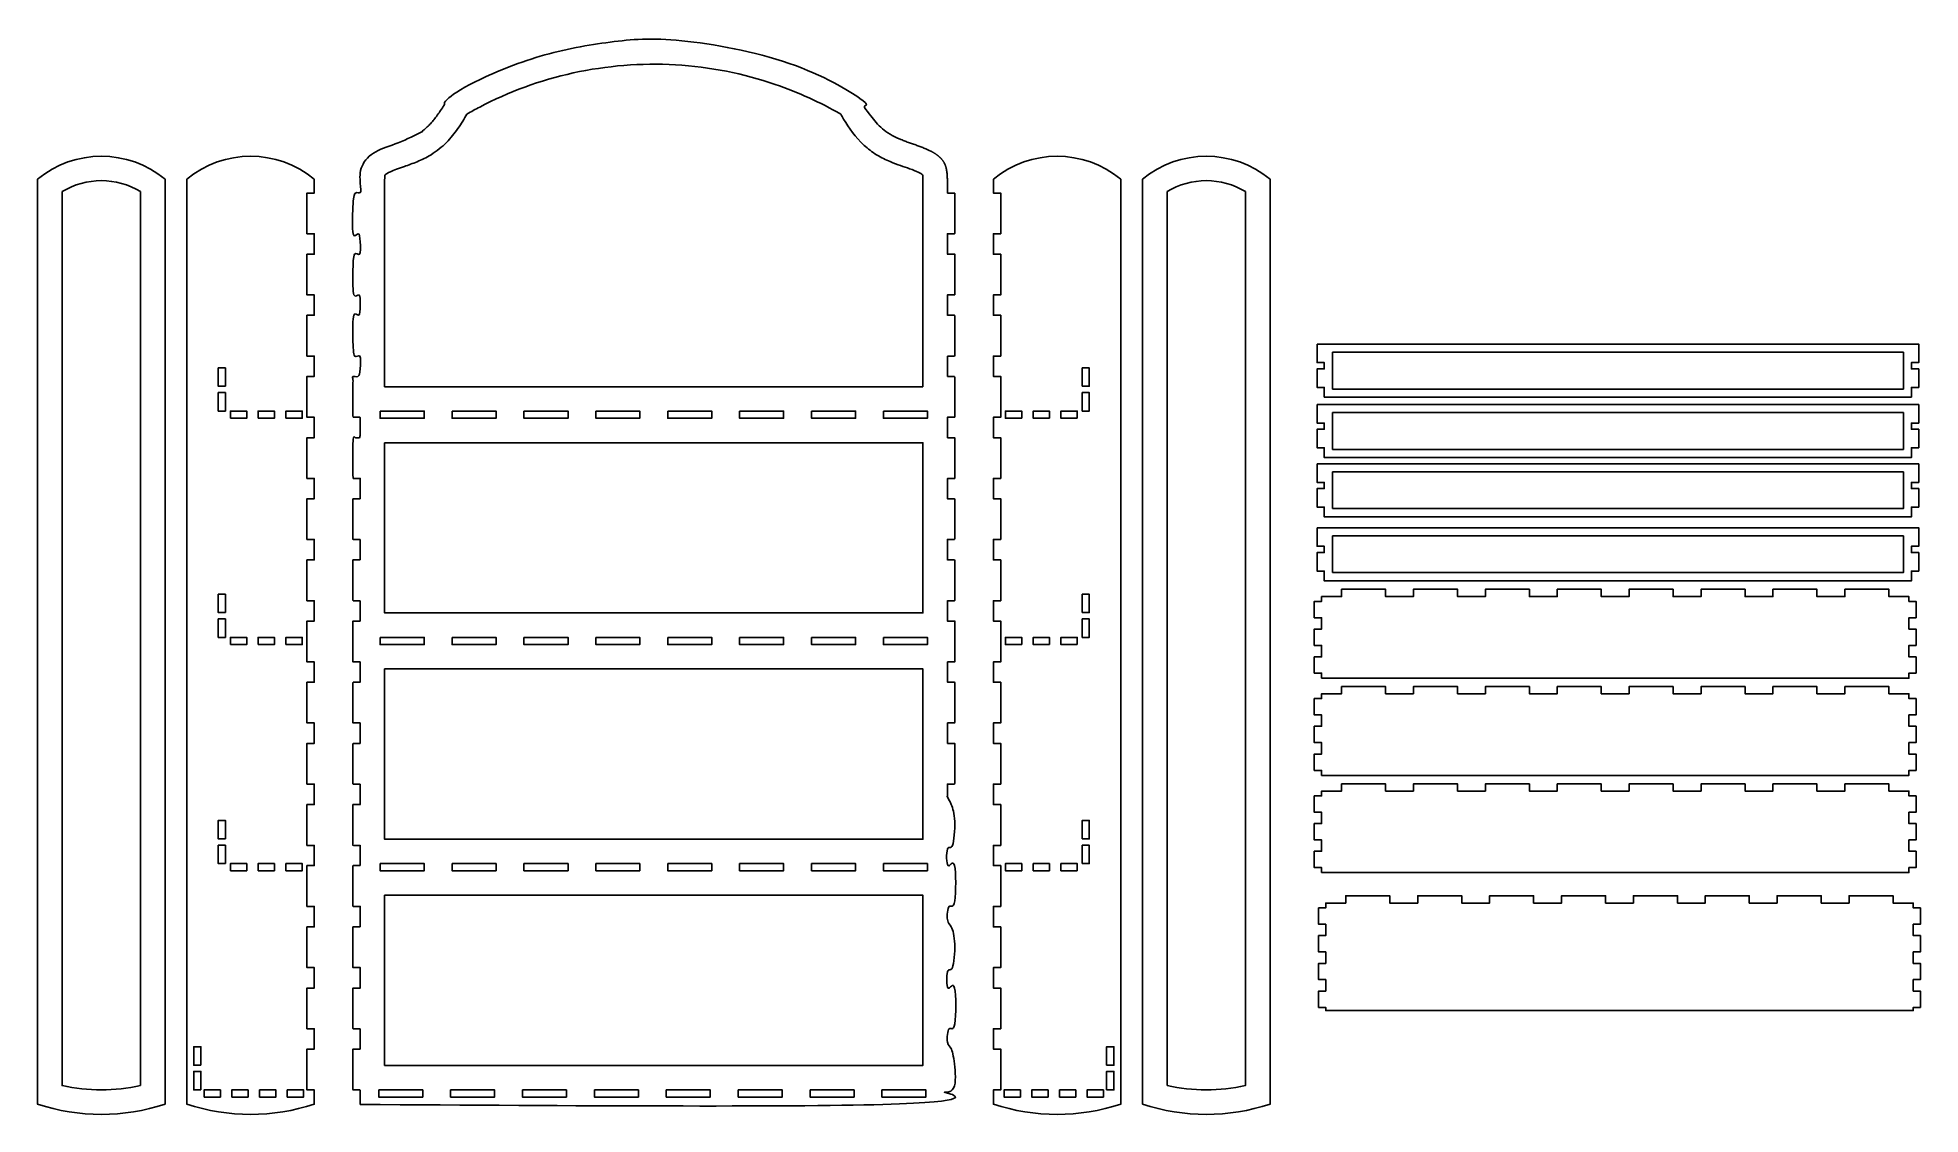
# Model space of a CAD drawing. Header units: millimetres. Extents: x 136 to 1602, y 80 to 918.
import ezdxf

# ---------------------------------------------------------------- set-up
doc = ezdxf.new("R2010")
doc.units = ezdxf.units.MM
doc.header["$MEASUREMENT"] = 0
doc.layers.add('cut', color=3, linetype='Continuous', plot=False)
doc.layers.add('score', color=6, linetype='Continuous', plot=False)

msp = doc.modelspace()

# ---------------------------------------------------------------- linework, layer by layer
at = {"layer": 'cut'}
for points in [[(235.6, 87.6, -0.159139), (136.4, 87.6), (136.4, 808, -0.360161), (235.6, 808), (235.6, 87.6, -0.000216), (235.6, 87.6)], [(996.7, 87.6, 0.159139), (1096, 87.6), (1096, 808, 0.360161), (996.7, 808), (996.7, 87.6, 0.000216), (996.7, 87.6)]]:
    msp.add_lwpolyline(points, format="xyb", dxfattribs=at)
for points in [[(346.1, 336.9), (346.1, 368.6), (351.8, 368.6), (351.8, 384.5), (346.1, 384.5), (346.1, 416.2), (351.8, 416.2), (351.8, 432.1), (346.1, 432.1), (346.1, 463.9), (351.8, 463.9), (351.8, 479.7), (346.1, 479.7), (346.1, 511.5), (351.8, 511.5), (351.8, 527.4), (346.1, 527.4), (346.1, 559.1), (351.8, 559.1), (351.8, 575), (346.1, 575), (346.1, 606.7), (351.8, 606.7), (351.8, 622.6), (346.1, 622.6), (346.1, 654.4), (351.8, 654.4), (351.8, 670.2), (346.1, 670.2), (346.1, 702), (351.8, 702), (351.8, 717.9), (346.1, 717.9), (346.1, 749.6), (351.8, 749.6), (351.8, 765.5), (346.1, 765.5), (346.1, 797.2), (351.8, 797.2), (351.8, 808, 0.360161), (252.6, 808), (252.6, 87.6, 0.159139), (351.8, 87.6), (351.8, 98.7), (346.1, 98.7), (346.1, 130.5), (351.8, 130.5), (351.8, 146.4), (346.1, 146.4), (346.1, 178.1), (351.8, 178.1), (351.8, 194), (346.1, 194), (346.1, 225.7), (351.8, 225.7), (351.8, 241.6), (346.1, 241.6), (346.1, 273.4), (351.8, 273.4), (351.8, 289.2), (346.1, 289.2), (346.1, 321), (351.8, 321), (351.8, 336.9)], [(886.3, 336.9), (886.3, 368.6), (880.6, 368.6), (880.6, 384.5), (886.3, 384.5), (886.3, 416.2), (880.6, 416.2), (880.6, 432.1), (886.3, 432.1), (886.3, 463.9), (880.6, 463.9), (880.6, 479.7), (886.3, 479.7), (886.3, 511.5), (880.6, 511.5), (880.6, 527.4), (886.3, 527.4), (886.3, 559.1), (880.6, 559.1), (880.6, 575), (886.3, 575), (886.3, 606.7), (880.6, 606.7), (880.6, 622.6), (886.3, 622.6), (886.3, 654.4), (880.6, 654.4), (880.6, 670.2), (886.3, 670.2), (886.3, 702), (880.6, 702), (880.6, 717.9), (886.3, 717.9), (886.3, 749.6), (880.6, 749.6), (880.6, 765.5), (886.3, 765.5), (886.3, 797.2), (880.6, 797.2), (880.6, 808, -0.360161), (979.8, 808), (979.8, 87.6, -0.159139), (880.6, 87.6), (880.6, 98.7), (886.3, 98.7), (886.3, 130.5), (880.6, 130.5), (880.6, 146.4), (886.3, 146.4), (886.3, 178.1), (880.6, 178.1), (880.6, 194), (886.3, 194), (886.3, 225.7), (880.6, 225.7), (880.6, 241.6), (886.3, 241.6), (886.3, 273.4), (880.6, 273.4), (880.6, 289.2), (886.3, 289.2), (886.3, 321), (880.6, 321), (880.6, 336.9)]]:
    msp.add_lwpolyline(points, format="xyb", close=True, dxfattribs=at)
for points in [[(1132.7, 679.6), (1132.7, 665.2), (1138.3, 665.2), (1138.3, 660.3), (1132.7, 660.3), (1132.7, 645.9), (1138.3, 645.9), (1138.3, 638.3), (1595.5, 638.3), (1595.5, 645.9), (1601.1, 645.9), (1601.1, 660.3), (1595.5, 660.3), (1595.5, 665.2), (1601.1, 665.2), (1601.1, 679.6), (1595.5, 679.6), (1138.3, 679.6)], [(282.6, 646.7), (282.6, 661), (277, 661), (277, 646.7)], [(949.8, 646.7), (949.8, 661), (955.3, 661), (955.3, 646.7)], [(282.6, 627.4), (282.6, 641.8), (277, 641.8), (277, 627.4)], [(949.8, 627.4), (949.8, 641.8), (955.3, 641.8), (955.3, 627.4)], [(1132.7, 632.5), (1132.7, 618.1), (1138.3, 618.1), (1138.3, 613.2), (1132.7, 613.2), (1132.7, 598.8), (1138.3, 598.8), (1138.3, 591.2), (1595.5, 591.2), (1595.5, 598.8), (1601.1, 598.8), (1601.1, 613.2), (1595.5, 613.2), (1595.5, 618.1), (1601.1, 618.1), (1601.1, 632.5), (1595.5, 632.5), (1138.3, 632.5)], [(286.5, 621.8), (299.2, 621.8), (299.2, 627.4), (286.5, 627.4)], [(308.1, 621.8), (320.8, 621.8), (320.8, 627.4), (308.1, 627.4)], [(329.7, 621.8), (342.4, 621.8), (342.4, 627.4), (329.7, 627.4)], [(403.1, 627.4), (437.4, 627.4), (437.4, 621.8), (403.1, 621.8)], [(459.1, 627.4), (493.4, 627.4), (493.4, 621.8), (459.1, 621.8)], [(515.1, 627.4), (549.4, 627.4), (549.4, 621.8), (515.1, 621.8)], [(571.1, 627.4), (605.3, 627.4), (605.3, 621.8), (571.1, 621.8)], [(627, 627.4), (661.3, 627.4), (661.3, 621.8), (627, 621.8)], [(683, 627.4), (717.3, 627.4), (717.3, 621.8), (683, 621.8)], [(739, 627.4), (773.3, 627.4), (773.3, 621.8), (739, 621.8)], [(795, 627.4), (829.3, 627.4), (829.3, 621.8), (795, 621.8)], [(902.7, 621.8), (890, 621.8), (890, 627.4), (902.7, 627.4)], [(924.3, 621.8), (911.6, 621.8), (911.6, 627.4), (924.3, 627.4)], [(945.9, 621.8), (933.2, 621.8), (933.2, 627.4), (945.9, 627.4)], [(1132.7, 586.3), (1132.7, 571.9), (1138.3, 571.9), (1138.3, 567), (1132.7, 567), (1132.7, 552.7), (1138.3, 552.7), (1138.3, 545), (1595.5, 545), (1595.5, 552.7), (1601.1, 552.7), (1601.1, 567), (1595.5, 567), (1595.5, 571.9), (1601.1, 571.9), (1601.1, 586.3), (1595.5, 586.3), (1138.3, 586.3)], [(1132.7, 536.5), (1132.7, 522.1), (1138.3, 522.1), (1138.3, 517.2), (1132.7, 517.2), (1132.7, 502.8), (1138.3, 502.8), (1138.3, 495.2), (1595.5, 495.2), (1595.5, 502.8), (1601.1, 502.8), (1601.1, 517.2), (1595.5, 517.2), (1595.5, 522.1), (1601.1, 522.1), (1601.1, 536.5), (1595.5, 536.5), (1138.3, 536.5)], [(282.6, 470.5), (282.6, 484.8), (277, 484.8), (277, 470.5)], [(949.8, 470.5), (949.8, 484.8), (955.3, 484.8), (955.3, 470.5)], [(1136.1, 419.4), (1136.1, 423.3), (1130.5, 423.3), (1130.5, 436), (1136.1, 436), (1136.1, 444.9), (1130.5, 444.9), (1130.5, 457.6), (1136.1, 457.6), (1136.1, 466.5), (1130.5, 466.5), (1130.5, 479.2), (1136.1, 479.2), (1136.1, 482.9), (1151.7, 482.9), (1151.7, 488.6), (1186, 488.6), (1186, 482.9), (1207.7, 482.9), (1207.7, 488.6), (1242, 488.6), (1242, 482.9), (1263.7, 482.9), (1263.7, 488.6), (1298, 488.6), (1298, 482.9), (1319.6, 482.9), (1319.6, 488.6), (1353.9, 488.6), (1353.9, 482.9), (1375.6, 482.9), (1375.6, 488.6), (1409.9, 488.6), (1409.9, 482.9), (1431.6, 482.9), (1431.6, 488.6), (1465.9, 488.6), (1465.9, 482.9), (1487.6, 482.9), (1487.6, 488.6), (1521.9, 488.6), (1521.9, 482.9), (1543.6, 482.9), (1543.6, 488.6), (1577.9, 488.6), (1577.9, 482.9), (1593.5, 482.9), (1593.5, 479.2), (1599.1, 479.2), (1599.1, 466.5), (1593.5, 466.5), (1593.5, 457.6), (1599.1, 457.6), (1599.1, 444.9), (1593.5, 444.9), (1593.5, 436), (1599.1, 436), (1599.1, 423.3), (1593.5, 423.3), (1593.5, 419.4)], [(282.6, 451.2), (282.6, 465.5), (277, 465.5), (277, 451.2)], [(949.8, 451.2), (949.8, 465.5), (955.3, 465.5), (955.3, 451.2)], [(286.5, 445.6), (299.2, 445.6), (299.2, 451.2), (286.5, 451.2)], [(308.1, 445.6), (320.8, 445.6), (320.8, 451.2), (308.1, 451.2)], [(329.7, 445.6), (342.4, 445.6), (342.4, 451.2), (329.7, 451.2)], [(403.1, 451.2), (437.4, 451.2), (437.4, 445.6), (403.1, 445.6)], [(459.1, 451.2), (493.4, 451.2), (493.4, 445.6), (459.1, 445.6)], [(515.1, 451.2), (549.4, 451.2), (549.4, 445.6), (515.1, 445.6)], [(571.1, 451.2), (605.3, 451.2), (605.3, 445.6), (571.1, 445.6)], [(627, 451.2), (661.3, 451.2), (661.3, 445.6), (627, 445.6)], [(683, 451.2), (717.3, 451.2), (717.3, 445.6), (683, 445.6)], [(739, 451.2), (773.3, 451.2), (773.3, 445.6), (739, 445.6)], [(795, 451.2), (829.3, 451.2), (829.3, 445.6), (795, 445.6)], [(902.7, 445.6), (890, 445.6), (890, 451.2), (902.7, 451.2)], [(924.3, 445.6), (911.6, 445.6), (911.6, 451.2), (924.3, 451.2)], [(945.9, 445.6), (933.2, 445.6), (933.2, 451.2), (945.9, 451.2)], [(1136.1, 343.7), (1136.1, 347.6), (1130.5, 347.6), (1130.5, 360.3), (1136.1, 360.3), (1136.1, 369.2), (1130.5, 369.2), (1130.5, 381.9), (1136.1, 381.9), (1136.1, 390.8), (1130.5, 390.8), (1130.5, 403.5), (1136.1, 403.5), (1136.1, 407.2), (1151.7, 407.2), (1151.7, 412.9), (1186, 412.9), (1186, 407.2), (1207.7, 407.2), (1207.7, 412.9), (1242, 412.9), (1242, 407.2), (1263.7, 407.2), (1263.7, 412.9), (1298, 412.9), (1298, 407.2), (1319.6, 407.2), (1319.6, 412.9), (1353.9, 412.9), (1353.9, 407.2), (1375.6, 407.2), (1375.6, 412.9), (1409.9, 412.9), (1409.9, 407.2), (1431.6, 407.2), (1431.6, 412.9), (1465.9, 412.9), (1465.9, 407.2), (1487.6, 407.2), (1487.6, 412.9), (1521.9, 412.9), (1521.9, 407.2), (1543.6, 407.2), (1543.6, 412.9), (1577.9, 412.9), (1577.9, 407.2), (1593.5, 407.2), (1593.5, 403.5), (1599.1, 403.5), (1599.1, 390.8), (1593.5, 390.8), (1593.5, 381.9), (1599.1, 381.9), (1599.1, 369.2), (1593.5, 369.2), (1593.5, 360.3), (1599.1, 360.3), (1599.1, 347.6), (1593.5, 347.6), (1593.5, 343.7)], [(1136.1, 268), (1136.1, 271.9), (1130.5, 271.9), (1130.5, 284.6), (1136.1, 284.6), (1136.1, 293.4), (1130.5, 293.4), (1130.5, 306.1), (1136.1, 306.1), (1136.1, 315), (1130.5, 315), (1130.5, 327.7), (1136.1, 327.7), (1136.1, 331.5), (1151.7, 331.5), (1151.7, 337.1), (1186, 337.1), (1186, 331.5), (1207.7, 331.5), (1207.7, 337.1), (1242, 337.1), (1242, 331.5), (1263.7, 331.5), (1263.7, 337.1), (1298, 337.1), (1298, 331.5), (1319.6, 331.5), (1319.6, 337.1), (1353.9, 337.1), (1353.9, 331.5), (1375.6, 331.5), (1375.6, 337.1), (1409.9, 337.1), (1409.9, 331.5), (1431.6, 331.5), (1431.6, 337.1), (1465.9, 337.1), (1465.9, 331.5), (1487.6, 331.5), (1487.6, 337.1), (1521.9, 337.1), (1521.9, 331.5), (1543.6, 331.5), (1543.6, 337.1), (1577.9, 337.1), (1577.9, 331.5), (1593.5, 331.5), (1593.5, 327.7), (1599.1, 327.7), (1599.1, 315), (1593.5, 315), (1593.5, 306.1), (1599.1, 306.1), (1599.1, 293.4), (1593.5, 293.4), (1593.5, 284.6), (1599.1, 284.6), (1599.1, 271.9), (1593.5, 271.9), (1593.5, 268)], [(282.6, 294.2), (282.6, 308.6), (277, 308.6), (277, 294.2)], [(949.8, 294.2), (949.8, 308.6), (955.3, 308.6), (955.3, 294.2)], [(282.6, 275), (282.6, 289.3), (277, 289.3), (277, 275)], [(949.8, 275), (949.8, 289.3), (955.3, 289.3), (955.3, 275)], [(286.5, 269.4), (299.2, 269.4), (299.2, 275), (286.5, 275)], [(308.1, 269.4), (320.8, 269.4), (320.8, 275), (308.1, 275)], [(329.7, 269.4), (342.4, 269.4), (342.4, 275), (329.7, 275)], [(403.1, 275), (437.4, 275), (437.4, 269.4), (403.1, 269.4)], [(459.1, 275), (493.4, 275), (493.4, 269.4), (459.1, 269.4)], [(515.1, 275), (549.4, 275), (549.4, 269.4), (515.1, 269.4)], [(571.1, 275), (605.3, 275), (605.3, 269.4), (571.1, 269.4)], [(627, 275), (661.3, 275), (661.3, 269.4), (627, 269.4)], [(683, 275), (717.3, 275), (717.3, 269.4), (683, 269.4)], [(739, 275), (773.3, 275), (773.3, 269.4), (739, 269.4)], [(795, 275), (829.3, 275), (829.3, 269.4), (795, 269.4)], [(902.7, 269.4), (890, 269.4), (890, 275), (902.7, 275)], [(924.3, 269.4), (911.6, 269.4), (911.6, 275), (924.3, 275)], [(945.9, 269.4), (933.2, 269.4), (933.2, 275), (945.9, 275)], [(1602.4, 218.9), (1602.4, 206.2), (1596.8, 206.2), (1596.8, 197.3), (1602.4, 197.3), (1602.4, 184.6), (1596.8, 184.6), (1596.8, 175.7), (1602.4, 175.7), (1602.4, 163), (1596.8, 163), (1596.8, 160.5), (1139.4, 160.5), (1139.4, 163), (1133.8, 163), (1133.8, 175.7), (1139.4, 175.7), (1139.4, 184.6), (1133.8, 184.6), (1133.8, 197.3), (1139.4, 197.3), (1139.4, 206.2), (1133.8, 206.2), (1133.8, 218.9), (1139.4, 218.9), (1139.4, 227.8), (1133.8, 227.8), (1133.8, 240.5), (1139.4, 240.5), (1139.4, 244.2), (1155, 244.2), (1155, 249.9), (1189.3, 249.9), (1189.3, 244.2), (1211, 244.2), (1211, 249.9), (1245.3, 249.9), (1245.3, 244.2), (1267, 244.2), (1267, 249.9), (1301.3, 249.9), (1301.3, 244.2), (1323, 244.2), (1323, 249.9), (1357.3, 249.9), (1357.3, 244.2), (1379, 244.2), (1379, 249.9), (1413.3, 249.9), (1413.3, 244.2), (1434.9, 244.2), (1434.9, 249.9), (1469.2, 249.9), (1469.2, 244.2), (1490.9, 244.2), (1490.9, 249.9), (1525.2, 249.9), (1525.2, 244.2), (1546.9, 244.2), (1546.9, 249.9), (1581.2, 249.9), (1581.2, 244.2), (1596.8, 244.2), (1596.8, 240.5), (1602.4, 240.5), (1602.4, 227.8), (1596.8, 227.8), (1596.8, 218.9)], [(263.6, 118), (263.6, 132.4), (258, 132.4), (258, 118)], [(968.8, 118), (968.8, 132.4), (974.4, 132.4), (974.4, 118)], [(263.6, 98.7), (263.6, 113.1), (258, 113.1), (258, 98.7)], [(968.8, 98.7), (968.8, 113.1), (974.4, 113.1), (974.4, 98.7)], [(266, 93.2), (278.7, 93.2), (278.7, 98.7), (266, 98.7)], [(287.6, 93.2), (300.3, 93.2), (300.3, 98.7), (287.6, 98.7)], [(309.2, 93.2), (321.9, 93.2), (321.9, 98.7), (309.2, 98.7)], [(330.8, 93.2), (343.5, 93.2), (343.5, 98.7), (330.8, 98.7)], [(402, 98.7), (436.3, 98.7), (436.3, 93.2), (402, 93.2)], [(457.9, 98.7), (492.2, 98.7), (492.2, 93.2), (457.9, 93.2)], [(513.9, 98.7), (548.2, 98.7), (548.2, 93.2), (513.9, 93.2)], [(569.9, 98.7), (604.2, 98.7), (604.2, 93.2), (569.9, 93.2)], [(625.9, 98.7), (660.2, 98.7), (660.2, 93.2), (625.9, 93.2)], [(681.9, 98.7), (716.2, 98.7), (716.2, 93.2), (681.9, 93.2)], [(737.9, 98.7), (772.2, 98.7), (772.2, 93.2), (737.9, 93.2)], [(793.8, 98.7), (828.1, 98.7), (828.1, 93.2), (793.8, 93.2)], [(901.6, 93.2), (888.9, 93.2), (888.9, 98.7), (901.6, 98.7)], [(923.2, 93.2), (910.5, 93.2), (910.5, 98.7), (923.2, 98.7)], [(944.8, 93.2), (932.1, 93.2), (932.1, 98.7), (944.8, 98.7)], [(966.3, 93.2), (953.6, 93.2), (953.6, 98.7), (966.3, 98.7)]]:
    msp.add_lwpolyline(points, close=True, dxfattribs=at)
msp.add_rational_spline([(387.6, 87.4), (540, 87.4), (692.4, 87.4), (844.8, 87.4), (844.8, 91.2), (844.8, 95), (844.8, 98.7), (846.7, 98.7), (848.6, 98.7), (850.5, 98.7), (850.5, 109.3), (850.5, 119.9), (850.5, 130.5), (848.6, 130.5), (846.7, 130.5), (844.8, 130.5), (844.8, 135.8), (844.8, 141.1), (844.8, 146.4), (846.7, 146.4), (848.6, 146.4), (850.5, 146.4), (850.5, 157), (850.5, 167.5), (850.5, 178.1), (848.6, 178.1), (846.7, 178.1), (844.8, 178.1), (844.8, 183.4), (844.8, 188.7), (844.8, 194), (846.7, 194), (848.6, 194), (850.5, 194), (850.5, 204.6), (850.5, 215.2), (850.5, 225.7), (848.6, 225.7), (846.7, 225.7), (844.8, 225.7), (844.8, 231), (844.8, 236.3), (844.8, 241.6), (846.7, 241.6), (848.6, 241.6), (850.5, 241.6), (850.5, 252.2), (850.5, 262.8), (850.5, 273.4), (848.6, 273.4), (846.7, 273.4), (844.8, 273.4), (844.8, 278.7), (844.8, 284), (844.8, 289.2), (846.7, 289.2), (848.6, 289.2), (850.5, 289.2), (850.5, 299.8), (850.5, 310.4), (850.5, 321), (848.6, 321), (846.7, 321), (844.8, 321), (844.8, 326.3), (844.8, 331.6), (844.8, 336.9), (846.7, 336.9), (848.6, 336.9), (850.5, 336.9), (850.5, 347.5), (850.5, 358), (850.5, 368.6), (848.6, 368.6), (846.7, 368.6), (844.8, 368.6), (844.8, 373.9), (844.8, 379.2), (844.8, 384.5), (846.7, 384.5), (848.6, 384.5), (850.5, 384.5), (850.5, 395.1), (850.5, 405.7), (850.5, 416.2), (848.6, 416.2), (846.7, 416.2), (844.8, 416.2), (844.8, 421.5), (844.8, 426.8), (844.8, 432.1), (846.7, 432.1), (848.6, 432.1), (850.5, 432.1), (850.5, 442.7), (850.5, 453.3), (850.5, 463.9), (848.6, 463.9), (846.7, 463.9), (844.8, 463.9), (844.8, 469.2), (844.8, 474.5), (844.8, 479.7), (846.7, 479.7), (848.6, 479.7), (850.5, 479.7), (850.5, 490.3), (850.5, 500.9), (850.5, 511.5), (848.6, 511.5), (846.7, 511.5), (844.8, 511.5), (844.8, 516.8), (844.8, 522.1), (844.8, 527.4), (846.7, 527.4), (848.6, 527.4), (850.5, 527.4), (850.5, 538), (850.5, 548.5), (850.5, 559.1), (848.6, 559.1), (846.7, 559.1), (844.8, 559.1), (844.8, 564.4), (844.8, 569.7), (844.8, 575), (846.7, 575), (848.6, 575), (850.5, 575), (850.5, 585.6), (850.5, 596.2), (850.5, 606.7), (848.6, 606.7), (846.7, 606.7), (844.8, 606.7), (844.8, 612), (844.8, 617.3), (844.8, 622.6), (846.7, 622.6), (848.6, 622.6), (850.5, 622.6), (850.5, 633.2), (850.5, 643.8), (850.5, 654.4), (848.6, 654.4), (846.7, 654.4), (844.8, 654.4), (844.8, 659.7), (844.8, 665), (844.8, 670.2), (846.7, 670.2), (848.6, 670.2), (850.5, 670.2), (850.5, 680.8), (850.5, 691.4), (850.5, 702), (848.6, 702), (846.7, 702), (844.8, 702), (844.8, 707.3), (844.8, 712.6), (844.8, 717.9), (846.7, 717.9), (848.6, 717.9), (850.5, 717.9), (850.5, 728.5), (850.5, 739), (850.5, 749.6), (848.6, 749.6), (846.7, 749.6), (844.8, 749.6), (844.8, 754.9), (844.8, 760.2), (844.8, 765.5), (846.7, 765.5), (848.6, 765.5), (850.5, 765.5), (850.5, 776.1), (850.5, 786.7), (850.5, 797.2), (848.6, 797.2), (846.7, 797.2), (844.8, 797.2), (844.8, 800.8), (844.8, 804.4), (844.8, 808), (844.6, 811.5), (843.6, 832.3), (797.1, 835), (782.2, 861.2), (775.7, 872.6), (674.9, 932.8), (557.5, 932.8), (456.7, 872.6), (450.2, 861.2), (435.3, 835), (388.8, 832.3), (387.8, 811.5), (387.6, 808), (387.6, 804.4), (387.6, 800.8), (387.6, 797.2), (385.7, 797.2), (383.8, 797.2), (381.9, 797.2), (381.9, 786.7), (381.9, 776.1), (381.9, 765.5), (383.8, 765.5), (385.7, 765.5), (387.6, 765.5), (387.6, 760.2), (387.6, 754.9), (387.6, 749.6), (385.7, 749.6), (383.8, 749.6), (381.9, 749.6), (381.9, 739), (381.9, 728.5), (381.9, 717.9), (383.8, 717.9), (385.7, 717.9), (387.6, 717.9), (387.6, 712.6), (387.6, 707.3), (387.6, 702), (385.7, 702), (383.8, 702), (381.9, 702), (381.9, 691.4), (381.9, 680.8), (381.9, 670.2), (383.8, 670.2), (385.7, 670.2), (387.6, 670.2), (387.6, 665), (387.6, 659.7), (387.6, 654.4), (385.7, 654.4), (383.8, 654.4), (381.9, 654.4), (381.9, 643.8), (381.9, 633.2), (381.9, 622.6), (383.8, 622.6), (385.7, 622.6), (387.6, 622.6), (387.6, 617.3), (387.6, 612), (387.6, 606.7), (385.7, 606.7), (383.8, 606.7), (381.9, 606.7), (381.9, 596.2), (381.9, 585.6), (381.9, 575), (383.8, 575), (385.7, 575), (387.6, 575), (387.6, 569.7), (387.6, 564.4), (387.6, 559.1), (385.7, 559.1), (383.8, 559.1), (381.9, 559.1), (381.9, 548.5), (381.9, 538), (381.9, 527.4), (383.8, 527.4), (385.7, 527.4), (387.6, 527.4), (387.6, 522.1), (387.6, 516.8), (387.6, 511.5), (385.7, 511.5), (383.8, 511.5), (381.9, 511.5), (381.9, 500.9), (381.9, 490.3), (381.9, 479.7), (383.8, 479.7), (385.7, 479.7), (387.6, 479.7), (387.6, 474.5), (387.6, 469.2), (387.6, 463.9), (385.7, 463.9), (383.8, 463.9), (381.9, 463.9), (381.9, 453.3), (381.9, 442.7), (381.9, 432.1), (383.8, 432.1), (385.7, 432.1), (387.6, 432.1), (387.6, 426.8), (387.6, 421.5), (387.6, 416.2), (385.7, 416.2), (383.8, 416.2), (381.9, 416.2), (381.9, 405.7), (381.9, 395.1), (381.9, 384.5), (383.8, 384.5), (385.7, 384.5), (387.6, 384.5), (387.6, 379.2), (387.6, 373.9), (387.6, 368.6), (385.7, 368.6), (383.8, 368.6), (381.9, 368.6), (381.9, 358), (381.9, 347.5), (381.9, 336.9), (383.8, 336.9), (385.7, 336.9), (387.6, 336.9), (387.6, 331.6), (387.6, 326.3), (387.6, 321), (385.7, 321), (383.8, 321), (381.9, 321), (381.9, 310.4), (381.9, 299.8), (381.9, 289.2), (383.8, 289.2), (385.7, 289.2), (387.6, 289.2), (387.6, 284), (387.6, 278.7), (387.6, 273.4), (385.7, 273.4), (383.8, 273.4), (381.9, 273.4), (381.9, 262.8), (381.9, 252.2), (381.9, 241.6), (383.8, 241.6), (385.7, 241.6), (387.6, 241.6), (387.6, 236.3), (387.6, 231), (387.6, 225.7), (385.7, 225.7), (383.8, 225.7), (381.9, 225.7), (381.9, 215.2), (381.9, 204.6), (381.9, 194), (383.8, 194), (385.7, 194), (387.6, 194), (387.6, 188.7), (387.6, 183.4), (387.6, 178.1), (385.7, 178.1), (383.8, 178.1), (381.9, 178.1), (381.9, 167.5), (381.9, 157), (381.9, 146.4), (383.8, 146.4), (385.7, 146.4), (387.6, 146.4), (387.6, 141.1), (387.6, 135.8), (387.6, 130.5), (385.7, 130.5), (383.8, 130.5), (381.9, 130.5), (381.9, 119.9), (381.9, 109.3), (381.9, 98.7), (383.8, 98.7), (385.7, 98.7), (387.6, 98.7), (387.6, 95), (387.6, 91.2), (387.6, 87.4)], [1, 1, 1, 1, 1, 1, 1, 1, 1, 1, 1, 1, 1, 1, 1, 1, 1, 1, 1, 1, 1, 1, 1, 1, 1, 1, 1, 1, 1, 1, 1, 1, 1, 1, 1, 1, 1, 1, 1, 1, 1, 1, 1, 1, 1, 1, 1, 1, 1, 1, 1, 1, 1, 1, 1, 1, 1, 1, 1, 1, 1, 1, 1, 1, 1, 1, 1, 1, 1, 1, 1, 1, 1, 1, 1, 1, 1, 1, 1, 1, 1, 1, 1, 1, 1, 1, 1, 1, 1, 1, 1, 1, 1, 1, 1, 1, 1, 1, 1, 1, 1, 1, 1, 1, 1, 1, 1, 1, 1, 1, 1, 1, 1, 1, 1, 1, 1, 1, 1, 1, 1, 1, 1, 1, 1, 1, 1, 1, 1, 1, 1, 1, 1, 1, 1, 1, 1, 1, 1, 1, 1, 1, 1, 1, 1, 1, 1, 1, 1, 1, 1, 1, 1, 1, 1, 1, 1, 1, 1, 1, 1, 1, 1, 1, 1, 1, 1, 1, 1, 1, 1, 1, 1, 1, 1, 1, 1, 1, 1, 1, 1, 1, 1, 1, 1, 1, 1, 1, 1, 1, 1, 1, 0.905571341583, 0.905571341583, 1, 1, 1, 1, 1, 1, 1, 1, 1, 1, 1, 1, 1, 1, 1, 1, 1, 1, 1, 1, 1, 1, 1, 1, 1, 1, 1, 1, 1, 1, 1, 1, 1, 1, 1, 1, 1, 1, 1, 1, 1, 1, 1, 1, 1, 1, 1, 1, 1, 1, 1, 1, 1, 1, 1, 1, 1, 1, 1, 1, 1, 1, 1, 1, 1, 1, 1, 1, 1, 1, 1, 1, 1, 1, 1, 1, 1, 1, 1, 1, 1, 1, 1, 1, 1, 1, 1, 1, 1, 1, 1, 1, 1, 1, 1, 1, 1, 1, 1, 1, 1, 1, 1, 1, 1, 1, 1, 1, 1, 1, 1, 1, 1, 1, 1, 1, 1, 1, 1, 1, 1, 1, 1, 1, 1, 1, 1, 1, 1, 1, 1, 1, 1, 1, 1, 1, 1, 1, 1, 1, 1, 1, 1, 1, 1, 1, 1, 1, 1, 1, 1, 1, 1, 1, 1, 1, 1, 1, 1, 1, 1, 1, 1, 1, 1, 1, 1, 1, 1, 1, 1, 1, 1, 1, 1, 1, 1, 1, 1, 1, 1, 1, 1, 1, 1, 1, 1, 1, 1], degree=3, knots=[0, 0, 0, 0, 1, 1, 1, 2, 2, 2, 3, 3, 3, 4, 4, 4, 5, 5, 5, 6, 6, 6, 7, 7, 7, 8, 8, 8, 9, 9, 9, 10, 10, 10, 11, 11, 11, 12, 12, 12, 13, 13, 13, 14, 14, 14, 15, 15, 15, 16, 16, 16, 17, 17, 17, 18, 18, 18, 19, 19, 19, 20, 20, 20, 21, 21, 21, 22, 22, 22, 23, 23, 23, 24, 24, 24, 25, 25, 25, 26, 26, 26, 27, 27, 27, 28, 28, 28, 29, 29, 29, 30, 30, 30, 31, 31, 31, 32, 32, 32, 33, 33, 33, 34, 34, 34, 35, 35, 35, 36, 36, 36, 37, 37, 37, 38, 38, 38, 39, 39, 39, 40, 40, 40, 41, 41, 41, 42, 42, 42, 43, 43, 43, 44, 44, 44, 45, 45, 45, 46, 46, 46, 47, 47, 47, 48, 48, 48, 49, 49, 49, 50, 50, 50, 51, 51, 51, 52, 52, 52, 53, 53, 53, 54, 54, 54, 55, 55, 55, 56, 56, 56, 57, 57, 57, 58, 58, 58, 59, 59, 59, 60, 60, 60, 61, 61, 61, 62, 62, 62, 62.386648, 64.360079, 65.874924, 65.874924, 65.874924, 66.952399, 66.952399, 66.952399, 68.467244, 70.440675, 70.827323, 70.827323, 70.827323, 71.827323, 71.827323, 71.827323, 72.827323, 72.827323, 72.827323, 73.827323, 73.827323, 73.827323, 74.827323, 74.827323, 74.827323, 75.827323, 75.827323, 75.827323, 76.827323, 76.827323, 76.827323, 77.827323, 77.827323, 77.827323, 78.827323, 78.827323, 78.827323, 79.827323, 79.827323, 79.827323, 80.827323, 80.827323, 80.827323, 81.827323, 81.827323, 81.827323, 82.827323, 82.827323, 82.827323, 83.827323, 83.827323, 83.827323, 84.827323, 84.827323, 84.827323, 85.827323, 85.827323, 85.827323, 86.827323, 86.827323, 86.827323, 87.827323, 87.827323, 87.827323, 88.827323, 88.827323, 88.827323, 89.827323, 89.827323, 89.827323, 90.827323, 90.827323, 90.827323, 91.827323, 91.827323, 91.827323, 92.827323, 92.827323, 92.827323, 93.827323, 93.827323, 93.827323, 94.827323, 94.827323, 94.827323, 95.827323, 95.827323, 95.827323, 96.827323, 96.827323, 96.827323, 97.827323, 97.827323, 97.827323, 98.827323, 98.827323, 98.827323, 99.827323, 99.827323, 99.827323, 100.827323, 100.827323, 100.827323, 101.827323, 101.827323, 101.827323, 102.827323, 102.827323, 102.827323, 103.827323, 103.827323, 103.827323, 104.827323, 104.827323, 104.827323, 105.827323, 105.827323, 105.827323, 106.827323, 106.827323, 106.827323, 107.827323, 107.827323, 107.827323, 108.827323, 108.827323, 108.827323, 109.827323, 109.827323, 109.827323, 110.827323, 110.827323, 110.827323, 111.827323, 111.827323, 111.827323, 112.827323, 112.827323, 112.827323, 113.827323, 113.827323, 113.827323, 114.827323, 114.827323, 114.827323, 115.827323, 115.827323, 115.827323, 116.827323, 116.827323, 116.827323, 117.827323, 117.827323, 117.827323, 118.827323, 118.827323, 118.827323, 119.827323, 119.827323, 119.827323, 120.827323, 120.827323, 120.827323, 121.827323, 121.827323, 121.827323, 122.827323, 122.827323, 122.827323, 123.827323, 123.827323, 123.827323, 124.827323, 124.827323, 124.827323, 125.827323, 125.827323, 125.827323, 126.827323, 126.827323, 126.827323, 127.827323, 127.827323, 127.827323, 128.827323, 128.827323, 128.827323, 129.827323, 129.827323, 129.827323, 130.827323, 130.827323, 130.827323, 131.827323, 131.827323, 131.827323, 131.827323], dxfattribs=at)
at = {"layer": 'score'}
msp.add_line((406.6, 646.4), (825.7, 646.4), dxfattribs=at)
for points in [[(216.6, 102.1, -0.109857), (155.5, 102.1), (155.5, 798.3, -0.280524), (216.6, 798.3)], [(1015.8, 102.1, 0.109857), (1076.9, 102.1), (1076.9, 798.3, 0.280524), (1015.8, 798.3)]]:
    msp.add_lwpolyline(points, format="xyb", close=True, dxfattribs=at)
for points in [[(1144.7, 644.6), (1589.2, 644.6), (1589.2, 673.2), (1144.7, 673.2)], [(1144.7, 597.6), (1589.2, 597.6), (1589.2, 626.2), (1144.7, 626.2)], [(406.6, 602.8), (825.7, 602.8), (825.7, 470.2), (406.6, 470.2)], [(1144.7, 551.5), (1589.2, 551.5), (1589.2, 580), (1144.7, 580)], [(1144.7, 501.6), (1589.2, 501.6), (1589.2, 530.2), (1144.7, 530.2)], [(406.6, 426.6), (825.7, 426.6), (825.7, 294), (406.6, 294)], [(406.6, 250.4), (825.7, 250.4), (825.7, 117.8), (406.6, 117.8)]]:
    msp.add_lwpolyline(points, close=True, dxfattribs=at)
for points, knots in [([(761.7, 858.7), (745.9, 867.8), (728.8, 875.6), (686.1, 890.3), (659.8, 895.5), (606.4, 898.6), (579.3, 896.4), (527.6, 885.1), (503, 875.9), (477.3, 862.4), (474, 860.6), (470.7, 858.7)], [4.892556, 4.892556, 4.892556, 4.892556, 5.088593, 5.088593, 5.357204, 5.357204, 5.625814, 5.625814, 5.894424, 5.894424, 5.934767, 5.934767, 5.934767, 5.934767]), ([(470.7, 858.7), (468.6, 855.1), (466.3, 851.3), (461.1, 843.8), (458.2, 840.1), (451.3, 833.2), (447.3, 829.9), (439.1, 824.8), (435.4, 823.1), (428.5, 820.2), (425.1, 819), (417.7, 816.4), (413.8, 815), (409, 812.9), (407.6, 812), (406.9, 811.5), (406.8, 810.7), (406.7, 809.4), (406.6, 807.6), (406.6, 804.2), (406.6, 800.8), (406.6, 797.3), (406.6, 797.3), (406.6, 797.2), (406.6, 747), (406.6, 696.7), (406.6, 646.4)], [0, 0, 0, 0, 0.456409, 0.456409, 0.879024, 0.879024, 1.297993, 1.297993, 1.630827, 1.630827, 1.96366, 1.96366, 2.440447, 2.440447, 2.802851, 2.802851, 2.802851, 3.012691, 3.012691, 3.012691, 3.9599, 3.9599, 3.969467, 3.969467, 3.969467, 4.969467, 4.969467, 4.969467, 4.969467]), ([(825.7, 646.4), (825.7, 696.7), (825.7, 747), (825.7, 797.2), (825.7, 800.7), (825.7, 804.1), (825.7, 807.5), (825.7, 807.5), (825.7, 807.6), (825.7, 809.4), (825.6, 810.7), (825.5, 811.5), (824.9, 811.9), (823.7, 812.7), (820.3, 814.3), (818, 815.2), (811.1, 817.7), (805.9, 819.3), (796.9, 823.1), (793.3, 824.8), (786.1, 829.2), (782.9, 831.7), (773, 840.8), (768.1, 848.1), (763.2, 856.1), (762.4, 857.4), (761.7, 858.7)], [0, 0, 0, 0, 1, 1, 1, 1.947209, 1.947209, 1.956776, 1.956776, 1.956776, 2.166617, 2.166617, 2.166617, 2.488283, 2.488283, 2.809948, 2.809948, 3.342217, 3.342217, 3.668457, 3.668457, 3.994698, 3.994698, 4.805811, 4.805811, 4.969467, 4.969467, 4.969467, 4.969467])]:
    msp.add_open_spline(points, degree=3, knots=knots, dxfattribs=at)

doc.saveas('drawing.dxf')
